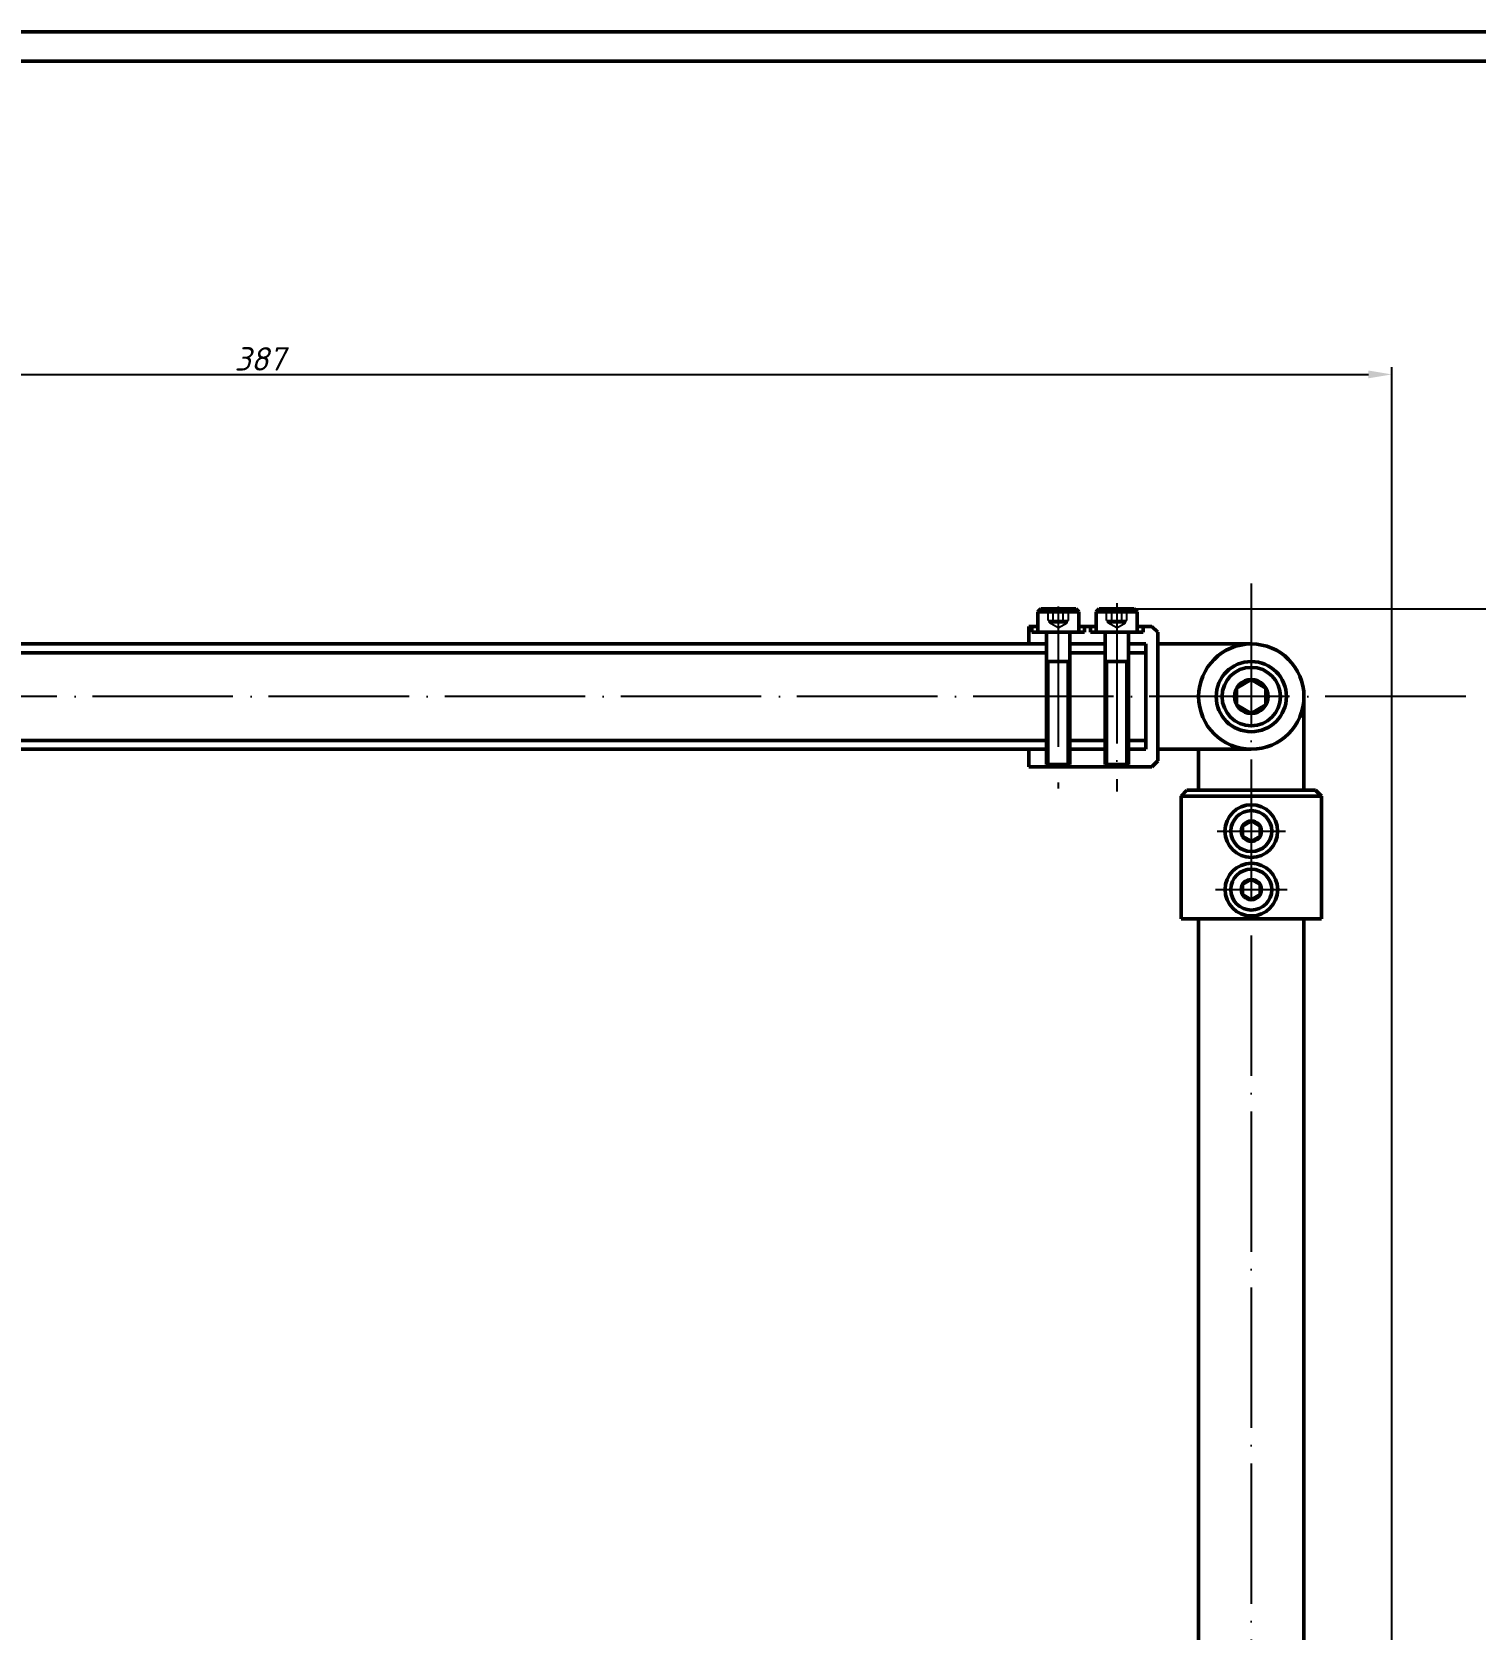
# Model space of a CAD drawing. Header units: millimetres. Extents: x -5427 to 3670, y -5891 to 948.
# Drawn here: x 1458.1 to 1704.7, y 675.4 to 948.5 of the extents above; entities that cross this region are included whole.
import ezdxf

# ---------------------------------------------------------------- set-up
doc = ezdxf.new("R2010")
doc.units = ezdxf.units.MM
doc.header["$MEASUREMENT"] = 0
doc.linetypes.add('ACAD_ISO04W100', pattern=[30, 24, -3, 0, -3])
doc.layers.add('оси', color=1, linetype='ACAD_ISO04W100')
doc.layers.add('Толстые', color=7, linetype='Continuous', lineweight=50)
doc.layers.add('Тонкие', color=140, linetype='Continuous', lineweight=25)
doc.styles.get("Standard").update_dxf_attribs({"font": 'isocpeui.ttf'})
doc.dimstyles.new('ISO-25', dxfattribs={"dimtxt": 4, "dimasz": 4, "dimexe": 1.25, "dimexo": 0, "dimtad": 1, "dimtxsty": 'Standard', "dimcen": 2.5, "dimadec": 0, "dimazin": 0, "dimtfac": 1, "dimtmove": 0, "dimatfit": 3, "dimfxl": 1, "dimarcsym": 0})

# ---------------------------------------------------------------- blocks, each defined once
blk = doc.blocks.new('*D146')
at = {"layer": 'Defpoints', "color": 0, "transparency": 16777216}
for p in [(1646.47, 849.84), (1724.69, 849.84), (1707.9, 517.34)]:
    blk.add_point(p, dxfattribs=at)
at = {"layer": 'Тонкие', "color": 0, "lineweight": -2, "transparency": 16777216}
for p, q in [((1646.47, 849.84), (1725.94, 849.84)), ((1724.69, 521.34), (1724.69, 845.84)), ((1707.9, 517.34), (1725.94, 517.34))]:
    blk.add_line(p, q, dxfattribs=at)
at = {"layer": 'Тонкие', "color": 0, "transparency": 16777216}
for points in [[(1724.02, 845.84), (1725.36, 845.84), (1724.69, 849.84)], [(1724.02, 521.34), (1725.36, 521.34), (1724.69, 517.34)]]:
    blk.add_solid(points, dxfattribs=at)
at = {"layer": 'Тонкие', "color": 0, "transparency": 16777216, "insert": (1721.67, 683.59), "char_height": 4, "attachment_point": 5, "rotation": 90}
blk.add_mtext('332,5', dxfattribs=at)
blk = doc.blocks.new('*D147')
at = {"layer": 'Defpoints', "color": 0, "transparency": 16777216}
for p in [(1690.47, 889.93), (1303.47, 797.84), (1690.47, 523.84)]:
    blk.add_point(p, dxfattribs=at)
at = {"layer": 'Тонкие', "color": 0, "lineweight": -2, "transparency": 16777216}
for p, q in [((1303.47, 797.84), (1303.47, 891.18)), ((1690.47, 523.84), (1690.47, 891.18)), ((1307.47, 889.93), (1686.47, 889.93))]:
    blk.add_line(p, q, dxfattribs=at)
at = {"layer": 'Тонкие', "color": 0, "transparency": 16777216}
for points in [[(1307.47, 890.6), (1307.47, 889.26), (1303.47, 889.93)], [(1686.47, 890.6), (1686.47, 889.26), (1690.47, 889.93)]]:
    blk.add_solid(points, dxfattribs=at)
at = {"layer": 'Тонкие', "color": 0, "transparency": 16777216, "insert": (1496.97, 892.58), "char_height": 4, "attachment_point": 5}
blk.add_mtext('387', dxfattribs=at)

msp = doc.modelspace()

# ---------------------------------------------------------------- linework, layer by layer
at = {"layer": 'оси'}
for p, q in [((1666.467, 854.192), (1666.467, 492.713)), ((1633.467, 850.269), (1633.467, 819.135)), ((1643.467, 850.841), (1643.467, 818.635)), ((1703.11, 834.838), (1377.468, 834.838)), ((1660.65, 811.838), (1672.297, 811.838)), ((1660.343, 801.838), (1672.615, 801.838))]:
    msp.add_line(p, q, dxfattribs=at)
at = {"layer": 'Толстые'}
for p, q in [((1986.308, 948.486), (1146.308, 948.486)), ((1166.466, 943.486), (1981.308, 943.486)), ((1629.967, 849.338), (1630.467, 849.838)), ((1629.967, 849.338), (1629.967, 845.838)), ((1629.967, 849.338), (1636.967, 849.338)), ((1630.467, 849.838), (1636.467, 849.838)), ((1636.967, 849.338), (1636.467, 849.838)), ((1636.967, 845.838), (1636.967, 849.338)), ((1639.967, 849.338), (1640.467, 849.838)), ((1639.967, 849.338), (1639.967, 845.838)), ((1639.967, 849.338), (1646.967, 849.338)), ((1640.467, 849.838), (1646.467, 849.838)), ((1646.967, 849.338), (1646.467, 849.838)), ((1646.967, 845.838), (1646.967, 849.338)), ((1628.467, 846.838), (1629.967, 846.838)), ((1628.467, 846.838), (1628.467, 843.838)), ((1628.967, 846.838), (1628.967, 845.838)), ((1636.967, 846.838), (1639.967, 846.838)), ((1637.967, 845.838), (1637.967, 846.838)), ((1638.967, 846.838), (1638.967, 845.838)), ((1646.967, 846.838), (1649.467, 846.838)), ((1647.967, 845.838), (1647.967, 846.838)), ((1649.467, 846.838), (1650.467, 845.838)), ((1628.967, 845.838), (1637.967, 845.838)), ((1631.467, 823.238), (1631.467, 845.838)), ((1635.467, 845.838), (1635.467, 823.238)), ((1638.967, 845.838), (1647.967, 845.838)), ((1641.467, 823.238), (1641.467, 845.838)), ((1645.467, 845.838), (1645.467, 823.238)), ((1650.467, 845.838), (1650.467, 823.838)), ((1631.467, 843.838), (1449.467, 843.838)), ((1631.467, 842.338), (1449.467, 842.338)), ((1641.467, 843.838), (1635.467, 843.838)), ((1641.467, 842.338), (1635.467, 842.338)), ((1648.467, 843.838), (1645.467, 843.838)), ((1648.467, 842.338), (1645.467, 842.338)), ((1648.467, 843.838), (1648.467, 825.838)), ((1666.467, 843.838), (1650.467, 843.838)), ((1631.467, 840.838), (1635.467, 840.838)), ((1641.467, 840.838), (1645.467, 840.838)), ((1657.467, 834.838), (1657.467, 834.834)), ((1675.467, 834.838), (1675.467, 818.838)), ((1631.467, 827.338), (1449.467, 827.338)), ((1631.467, 825.838), (1449.467, 825.838)), ((1628.467, 825.838), (1628.467, 822.838)), ((1641.467, 827.338), (1635.467, 827.338)), ((1641.467, 825.838), (1635.467, 825.838)), ((1648.467, 827.338), (1645.467, 827.338)), ((1648.467, 825.838), (1645.467, 825.838)), ((1666.467, 825.838), (1650.467, 825.838)), ((1657.467, 825.838), (1657.467, 818.838)), ((1649.467, 822.838), (1628.467, 822.838)), ((1631.467, 823.238), (1635.467, 823.238)), ((1631.467, 823.238), (1631.867, 822.838)), ((1631.867, 822.838), (1635.067, 822.838)), ((1635.467, 823.238), (1635.067, 822.838)), ((1641.467, 823.238), (1641.867, 822.838)), ((1641.467, 823.238), (1645.467, 823.238)), ((1641.867, 822.838), (1645.067, 822.838)), ((1645.467, 823.238), (1645.067, 822.838)), ((1649.467, 822.838), (1650.467, 823.838)), ((1655.467, 818.838), (1654.467, 817.838)), ((1654.467, 817.838), (1678.467, 817.838)), ((1654.467, 817.838), (1654.467, 796.838)), ((1677.467, 818.838), (1655.467, 818.838)), ((1677.467, 818.838), (1678.467, 817.838)), ((1678.467, 796.838), (1678.467, 817.838)), ((1654.467, 796.838), (1678.467, 796.838)), ((1657.467, 796.838), (1657.467, 622.838)), ((1675.467, 796.838), (1675.467, 622.838))]:
    msp.add_line(p, q, dxfattribs=at)
for points in [[(1663.961, 836.301), (1663.961, 833.414), (1666.461, 831.971), (1668.961, 833.414), (1668.961, 836.301), (1666.461, 837.744)], [(1664.974, 812.704), (1664.974, 810.972), (1666.474, 810.106), (1667.974, 810.972), (1667.974, 812.704), (1666.474, 813.57)], [(1664.967, 802.704), (1664.967, 800.972), (1666.467, 800.106), (1667.967, 800.972), (1667.967, 802.704), (1666.467, 803.57)]]:
    msp.add_lwpolyline(points, close=True, dxfattribs=at)
for centre, radius in [((1666.467, 834.838), 9), ((1666.467, 834.838), 6), ((1666.467, 834.838), 5), ((1666.461, 834.857), 2.887), ((1666.467, 811.838), 4.5), ((1666.474, 811.838), 3.5), ((1666.474, 811.838), 1.732), ((1666.479, 801.838), 4.5), ((1666.467, 801.838), 3.5), ((1666.467, 801.838), 1.732)]:
    msp.add_circle(centre, radius, dxfattribs=at)
at = {"layer": 'Тонкие'}
for p, q in [((1631.735, 847.838), (1631.735, 849.838)), ((1632.601, 847.838), (1632.601, 849.838)), ((1634.333, 847.838), (1634.333, 849.838)), ((1635.199, 847.838), (1635.199, 849.838)), ((1641.735, 847.838), (1641.735, 849.838)), ((1642.601, 847.838), (1642.601, 849.838)), ((1644.333, 847.838), (1644.333, 849.838)), ((1645.199, 847.838), (1645.199, 849.838)), ((1631.735, 847.838), (1635.199, 847.838)), ((1631.967, 847.444), (1631.967, 847.838)), ((1633.467, 846.572), (1631.967, 847.446)), ((1634.967, 847.444), (1631.967, 847.444)), ((1633.467, 846.572), (1634.967, 847.444)), ((1634.967, 847.444), (1634.967, 847.838)), ((1641.735, 847.838), (1645.199, 847.838)), ((1641.967, 847.444), (1641.967, 847.838)), ((1643.467, 846.572), (1641.967, 847.446)), ((1644.967, 847.444), (1641.967, 847.444)), ((1643.467, 846.572), (1644.967, 847.444)), ((1644.967, 847.444), (1644.967, 847.838)), ((1631.867, 822.838), (1631.867, 840.838)), ((1635.067, 822.838), (1635.067, 840.838)), ((1641.867, 822.838), (1641.867, 840.838)), ((1645.067, 822.838), (1645.067, 840.838))]:
    msp.add_line(p, q, dxfattribs=at)

# ---------------------------------------------------------------- dimensions: what is measured, and where the dimension line sits
dim = msp.add_linear_dim(base=(1690.467, 889.929), p1=(1303.47, 797.838), p2=(1690.467, 523.838), dimstyle='ISO-25', dxfattribs=at)
dim.commit()
dim.dimension.update_dxf_attribs({"geometry": '*D147', "text_midpoint": (1496.968, 892.58)})
dim = msp.add_linear_dim(base=(1724.691, 849.838), p1=(1707.896, 517.338), p2=(1646.467, 849.838), angle=90, dimstyle='ISO-25', dxfattribs=at)
dim.commit()
dim.dimension.update_dxf_attribs({"geometry": '*D146', "text_midpoint": (1721.666, 683.588)})

doc.saveas('drawing.dxf')
